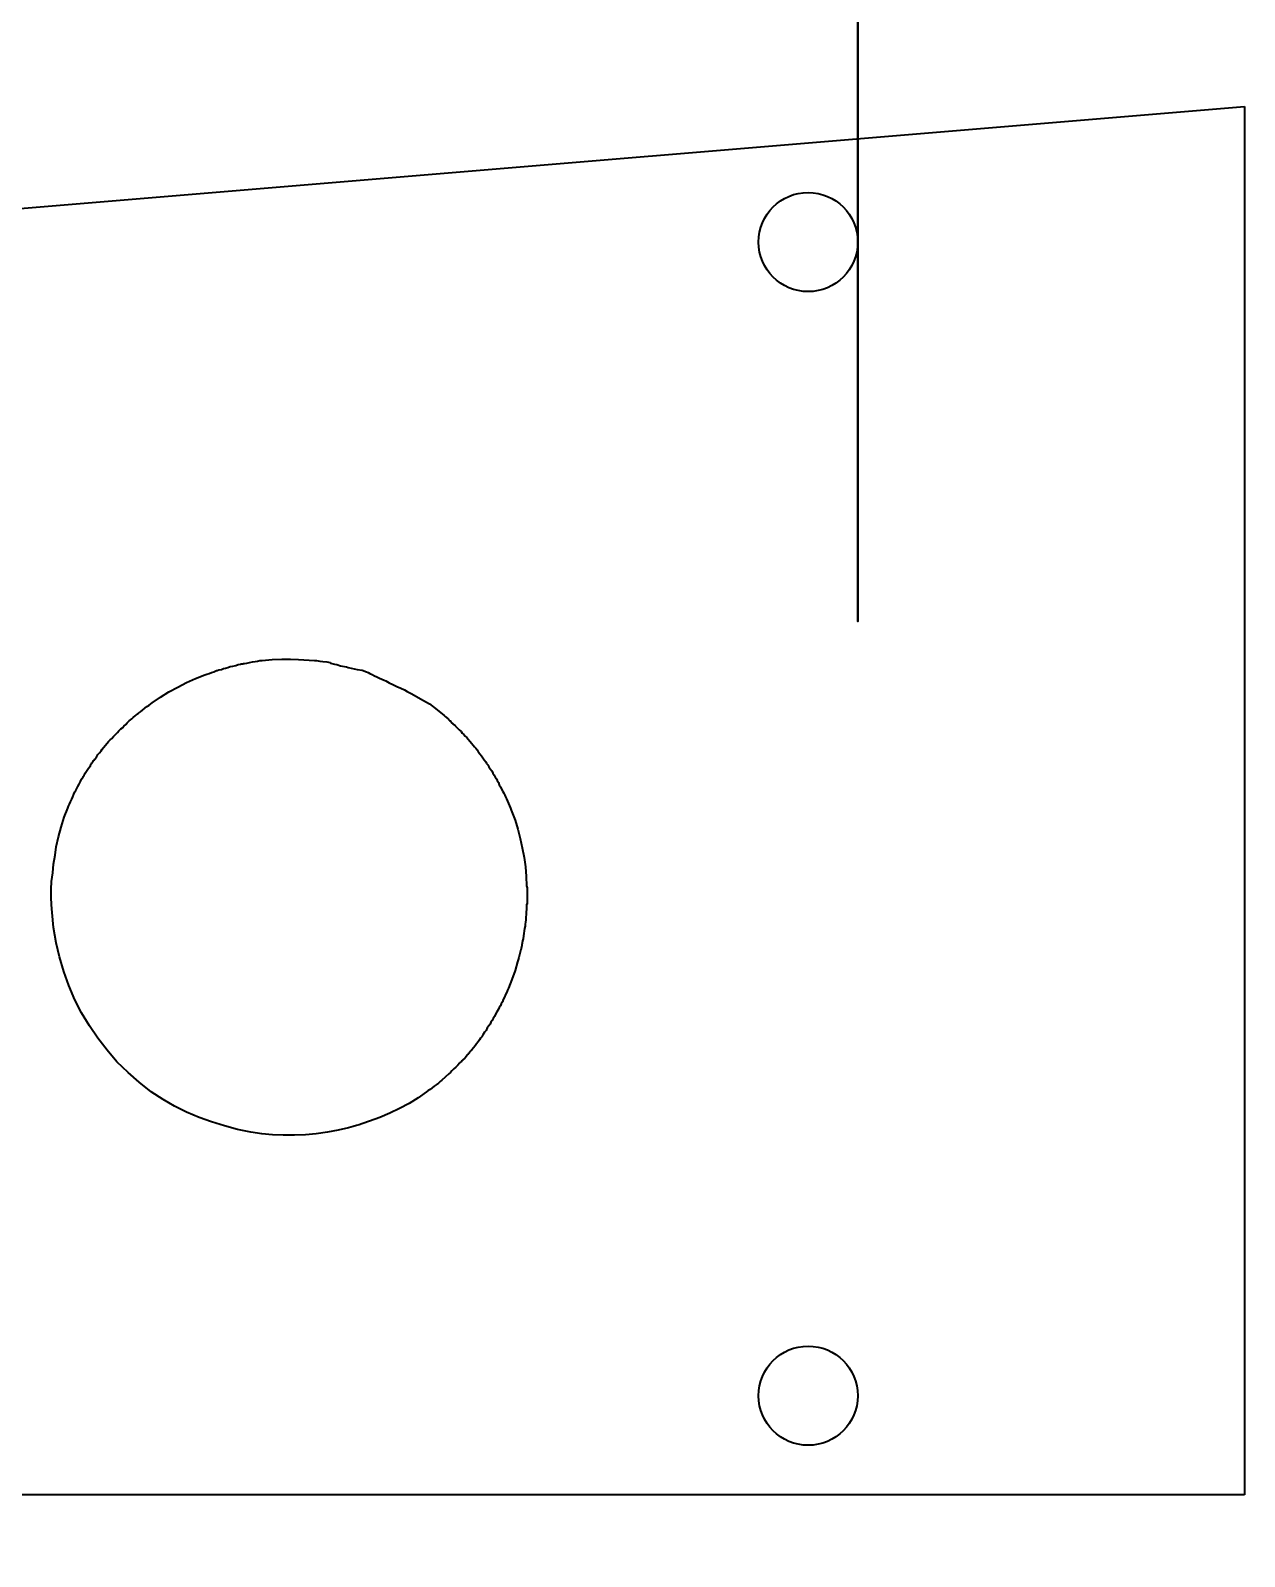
# Model space of a CAD drawing. Header units: centimetres. Extents: x 16 to 194, y -201 to 17.
# Drawn here: x 30.98 to 37.1, y -46.68 to -38.99 of the extents above; entities that cross this region are included whole.
import ezdxf

# ---------------------------------------------------------------- set-up
doc = ezdxf.new("R2010")
doc.units = ezdxf.units.CM
doc.header["$MEASUREMENT"] = 0
doc.layers.add('Layer 1', color=7, linetype='Continuous')

msp = doc.modelspace()

# ---------------------------------------------------------------- linework, layer by layer
at = {"layer": 'Layer 1', "lineweight": 35}
for points, knots in [([(35.15353, -40.0549), (35.15353, -39.91683), (35.04159, -39.80491), (34.9035, -39.80491), (34.76541, -39.8049), (34.65347, -39.91683), (34.65347, -40.0549), (34.65347, -40.19298), (34.76541, -40.3049), (34.9035, -40.3049), (35.04159, -40.30491), (35.15353, -40.19298), (35.15353, -40.05491), (35.15353, -33.42755), (35.15353, -46.68226), (35.15353, -40.0549)], [0, 0, 0, 0, 0.25, 0.25, 0.25, 0.5, 0.5, 0.5, 0.75, 0.75, 0.75, 1, 1, 1, 1.00001, 1.00001, 1.00001, 1.00001]), ([(35.15353, -45.87151), (35.15353, -45.73343), (35.04159, -45.62151), (34.9035, -45.62151), (34.76541, -45.6215), (34.65347, -45.73343), (34.65347, -45.8715), (34.65347, -46.00958), (34.76541, -46.1215), (34.9035, -46.1215), (35.04159, -46.12151), (35.15353, -46.00958), (35.15353, -45.87151)], [0, 0, 0, 0, 0.25, 0.25, 0.25, 0.5, 0.5, 0.5, 0.75, 0.75, 0.75, 1, 1, 1, 1])]:
    msp.add_open_spline(points, degree=3, knots=knots, dxfattribs=at)
for points in [[(19.10378, -40.8715), (19.10378, -40.8715), (37.10378, -39.3715), (37.10378, -39.3715)], [(37.10378, -39.3715), (37.10378, -39.3715), (37.10378, -46.37151), (37.10378, -46.37151)], [(37.10378, -46.37151), (37.10378, -46.37151), (19.10378, -46.37151), (19.10378, -46.37151)]]:
    msp.add_open_spline(points, degree=3, dxfattribs=at)
at = {"layer": 'Layer 1', "color": 250, "lineweight": 35}
msp.add_open_spline([(32.09254, -44.54356), (32.09254, -44.54356), (32.14859, -44.55156), (32.14859, -44.55156), (32.14859, -44.55156), (32.20263, -44.55556), (32.20263, -44.55556), (32.20263, -44.55556), (32.25668, -44.55756), (32.25668, -44.55756), (32.25668, -44.55756), (32.31273, -44.55756), (32.31273, -44.55756), (32.31273, -44.55756), (32.36877, -44.55556), (32.36877, -44.55556), (32.36877, -44.55556), (32.42281, -44.55156), (32.42281, -44.55156), (32.42281, -44.55156), (32.47887, -44.54356), (32.47887, -44.54356), (32.47887, -44.54356), (32.53291, -44.53357), (32.53291, -44.53357), (32.53291, -44.53357), (32.58495, -44.52156), (32.58495, -44.52156), (32.58495, -44.52156), (32.59696, -44.51757), (32.59696, -44.51757), (32.59696, -44.51757), (32.60897, -44.51356), (32.60897, -44.51356), (32.60897, -44.51356), (32.62498, -44.50956), (32.62498, -44.50956), (32.62498, -44.50956), (32.639, -44.50556), (32.639, -44.50556), (32.639, -44.50556), (32.65301, -44.50156), (32.65301, -44.50156), (32.65301, -44.50156), (32.66702, -44.49556), (32.66702, -44.49556), (32.66702, -44.49556), (32.68103, -44.49156), (32.68103, -44.49156), (32.68103, -44.49156), (32.69104, -44.48756), (32.69104, -44.48756), (32.69104, -44.48756), (32.74309, -44.46956), (32.74309, -44.46956), (32.74309, -44.46956), (32.79313, -44.44756), (32.79313, -44.44756), (32.79313, -44.44756), (32.84317, -44.42356), (32.84317, -44.42356), (32.84317, -44.42356), (32.89121, -44.39756), (32.89121, -44.39756), (32.89121, -44.39756), (32.93724, -44.36956), (32.93724, -44.36956), (32.93724, -44.36956), (32.97928, -44.33956), (32.97928, -44.33956), (32.97928, -44.33956), (32.98729, -44.33356), (32.98729, -44.33356), (32.98729, -44.33356), (32.9973, -44.32757), (32.9973, -44.32757), (32.9973, -44.32757), (33.00731, -44.31956), (33.00731, -44.31956), (33.00731, -44.31956), (33.01732, -44.31157), (33.01732, -44.31157), (33.01732, -44.31157), (33.02733, -44.30356), (33.02733, -44.30356), (33.02733, -44.30356), (33.03934, -44.29557), (33.03934, -44.29557), (33.03934, -44.29557), (33.04734, -44.28756), (33.04734, -44.28756), (33.04734, -44.28756), (33.05535, -44.28156), (33.05535, -44.28156), (33.05535, -44.28156), (33.09137, -44.24956), (33.09137, -44.24956), (33.09137, -44.24956), (33.09938, -44.24156), (33.09938, -44.24156), (33.09938, -44.24156), (33.10739, -44.23356), (33.10739, -44.23356), (33.10739, -44.23356), (33.1174, -44.22356), (33.1174, -44.22356), (33.1174, -44.22356), (33.1274, -44.21556), (33.1274, -44.21556), (33.1274, -44.21556), (33.13741, -44.20556), (33.13741, -44.20556), (33.13741, -44.20556), (33.14542, -44.19556), (33.14542, -44.19556), (33.14542, -44.19556), (33.14742, -44.19356), (33.14742, -44.19356), (33.14742, -44.19356), (33.14942, -44.19156), (33.14942, -44.19156), (33.14942, -44.19156), (33.15142, -44.18956), (33.15142, -44.18956), (33.15142, -44.18956), (33.15343, -44.18756), (33.15343, -44.18756), (33.15343, -44.18756), (33.15543, -44.18556), (33.15543, -44.18556), (33.15543, -44.18556), (33.15943, -44.18356), (33.15943, -44.18356), (33.15943, -44.18356), (33.16143, -44.17956), (33.16143, -44.17956), (33.16143, -44.17956), (33.16143, -44.17756), (33.16143, -44.17756), (33.16143, -44.17756), (33.17144, -44.16956), (33.17144, -44.16956), (33.17144, -44.16956), (33.17344, -44.16756), (33.17344, -44.16756), (33.17344, -44.16756), (33.18545, -44.15357), (33.18545, -44.15357), (33.18545, -44.15357), (33.18745, -44.15156), (33.18745, -44.15156), (33.18745, -44.15156), (33.18946, -44.14756), (33.18946, -44.14756), (33.18946, -44.14756), (33.19146, -44.14556), (33.19146, -44.14556), (33.19146, -44.14556), (33.19346, -44.14356), (33.19346, -44.14356), (33.19346, -44.14356), (33.19546, -44.13956), (33.19546, -44.13956), (33.19546, -44.13956), (33.19746, -44.13757), (33.19746, -44.13757), (33.19746, -44.13757), (33.19946, -44.13556), (33.19946, -44.13556), (33.19946, -44.13556), (33.20147, -44.13356), (33.20147, -44.13356), (33.20147, -44.13356), (33.20747, -44.12756), (33.20747, -44.12756), (33.20747, -44.12756), (33.21548, -44.11756), (33.21548, -44.11756), (33.21548, -44.11756), (33.22348, -44.10756), (33.22348, -44.10756), (33.22348, -44.10756), (33.23149, -44.09756), (33.23149, -44.09756), (33.23149, -44.09756), (33.23951, -44.08756), (33.23951, -44.08756), (33.23951, -44.08756), (33.24551, -44.07756), (33.24551, -44.07756), (33.24551, -44.07756), (33.25152, -44.06956), (33.25152, -44.06956), (33.25152, -44.06956), (33.25752, -44.06156), (33.25752, -44.06156), (33.25752, -44.06156), (33.26353, -44.05156), (33.26353, -44.05156), (33.26353, -44.05156), (33.27153, -44.03956), (33.27153, -44.03956), (33.27153, -44.03956), (33.27954, -44.02956), (33.27954, -44.02956), (33.27954, -44.02956), (33.28554, -44.01756), (33.28554, -44.01756), (33.28554, -44.01756), (33.29355, -44.00756), (33.29355, -44.00756), (33.29355, -44.00756), (33.29956, -43.99756), (33.29956, -43.99756), (33.29956, -43.99756), (33.30356, -43.98756), (33.30356, -43.98756), (33.30356, -43.98756), (33.30956, -43.97956), (33.30956, -43.97956), (33.30956, -43.97956), (33.31557, -43.96956), (33.31557, -43.96956), (33.31557, -43.96956), (33.32157, -43.95956), (33.32157, -43.95956), (33.32157, -43.95956), (33.32758, -43.94756), (33.32758, -43.94756), (33.32758, -43.94756), (33.33358, -43.93556), (33.33358, -43.93556), (33.33358, -43.93556), (33.34159, -43.92356), (33.34159, -43.92356), (33.34159, -43.92356), (33.34559, -43.91356), (33.34559, -43.91356), (33.34559, -43.91356), (33.35159, -43.90556), (33.35159, -43.90556), (33.35159, -43.90556), (33.35559, -43.89556), (33.35559, -43.89556), (33.35559, -43.89556), (33.3616, -43.88556), (33.3616, -43.88556), (33.3616, -43.88556), (33.3656, -43.87356), (33.3656, -43.87356), (33.3656, -43.87356), (33.37161, -43.86156), (33.37161, -43.86156), (33.37161, -43.86156), (33.37761, -43.84956), (33.37761, -43.84956), (33.37761, -43.84956), (33.38362, -43.83756), (33.38362, -43.83756), (33.38362, -43.83756), (33.38762, -43.82756), (33.38762, -43.82756), (33.38762, -43.82756), (33.39163, -43.81756), (33.39163, -43.81756), (33.39163, -43.81756), (33.40964, -43.77356), (33.40964, -43.77356), (33.40964, -43.77356), (33.42565, -43.72756), (33.42565, -43.72756), (33.42565, -43.72756), (33.43766, -43.68356), (33.43766, -43.68356), (33.43766, -43.68356), (33.44167, -43.67356), (33.44167, -43.67356), (33.44167, -43.67356), (33.44367, -43.66156), (33.44367, -43.66156), (33.44367, -43.66156), (33.44767, -43.64956), (33.44767, -43.64956), (33.44767, -43.64956), (33.45168, -43.63556), (33.45168, -43.63556), (33.45168, -43.63556), (33.45368, -43.62156), (33.45368, -43.62156), (33.45368, -43.62156), (33.45568, -43.61956), (33.45568, -43.61956), (33.45568, -43.61956), (33.45568, -43.61756), (33.45568, -43.61756), (33.45568, -43.61756), (33.45568, -43.61357), (33.45568, -43.61357), (33.45568, -43.61357), (33.45768, -43.60956), (33.45768, -43.60956), (33.45768, -43.60956), (33.45768, -43.60756), (33.45768, -43.60756), (33.45768, -43.60756), (33.45968, -43.60356), (33.45968, -43.60356), (33.45968, -43.60356), (33.45968, -43.60156), (33.45968, -43.60156), (33.45968, -43.60156), (33.45968, -43.59757), (33.45968, -43.59757), (33.45968, -43.59757), (33.45968, -43.59556), (33.45968, -43.59556), (33.45968, -43.59556), (33.46168, -43.59356), (33.46168, -43.59356), (33.46168, -43.59356), (33.46168, -43.59156), (33.46168, -43.59156), (33.46168, -43.59156), (33.46168, -43.58756), (33.46168, -43.58756), (33.46168, -43.58756), (33.46168, -43.58556), (33.46168, -43.58556), (33.46168, -43.58556), (33.46369, -43.58157), (33.46369, -43.58157), (33.46369, -43.58157), (33.46369, -43.57956), (33.46369, -43.57956), (33.46369, -43.57956), (33.46369, -43.57756), (33.46369, -43.57756), (33.46369, -43.57756), (33.46569, -43.56756), (33.46569, -43.56756), (33.46569, -43.56756), (33.46769, -43.55356), (33.46769, -43.55356), (33.46769, -43.55356), (33.46969, -43.54156), (33.46969, -43.54156), (33.46969, -43.54156), (33.47169, -43.52756), (33.47169, -43.52756), (33.47169, -43.52756), (33.47369, -43.51556), (33.47369, -43.51556), (33.47369, -43.51556), (33.4757, -43.50356), (33.4757, -43.50356), (33.4757, -43.50356), (33.4757, -43.49356), (33.4757, -43.49356), (33.4757, -43.49356), (33.4777, -43.48356), (33.4777, -43.48356), (33.4777, -43.48356), (33.4797, -43.47156), (33.4797, -43.47156), (33.4797, -43.47156), (33.4797, -43.45956), (33.4797, -43.45956), (33.4797, -43.45956), (33.4817, -43.44556), (33.4817, -43.44556), (33.4817, -43.44556), (33.4817, -43.43156), (33.4817, -43.43156), (33.4817, -43.43156), (33.4837, -43.41956), (33.4837, -43.41956), (33.4837, -43.41956), (33.4837, -43.40756), (33.4837, -43.40756), (33.4837, -43.40756), (33.4837, -43.39756), (33.4837, -43.39756), (33.4837, -43.39756), (33.4837, -43.39556), (33.4837, -43.39556), (33.4837, -43.39556), (33.4857, -43.39356), (33.4857, -43.39356), (33.4857, -43.39356), (33.4857, -43.38956), (33.4857, -43.38956), (33.4857, -43.38956), (33.4857, -43.38756), (33.4857, -43.38756), (33.4857, -43.38756), (33.4857, -43.38356), (33.4857, -43.38356), (33.4857, -43.38356), (33.4857, -43.38156), (33.4857, -43.38156), (33.4857, -43.38156), (33.4857, -43.37956), (33.4857, -43.37956), (33.4857, -43.37956), (33.4857, -43.37557), (33.4857, -43.37557), (33.4857, -43.37557), (33.4857, -43.36356), (33.4857, -43.36356), (33.4857, -43.36356), (33.4857, -43.34956), (33.4857, -43.34956), (33.4857, -43.34956), (33.4857, -43.33756), (33.4857, -43.33756), (33.4857, -43.33756), (33.4857, -43.32356), (33.4857, -43.32356), (33.4857, -43.32356), (33.4857, -43.31157), (33.4857, -43.31157), (33.4857, -43.31157), (33.4837, -43.30156), (33.4837, -43.30156), (33.4837, -43.30156), (33.4817, -43.25356), (33.4817, -43.25356), (33.4817, -43.25356), (33.4777, -43.20556), (33.4777, -43.20556), (33.4777, -43.20556), (33.47169, -43.15756), (33.47169, -43.15756), (33.47169, -43.15756), (33.46168, -43.10956), (33.46168, -43.10956), (33.46168, -43.10956), (33.45168, -43.06156), (33.45168, -43.06156), (33.45168, -43.06156), (33.43967, -43.01556), (33.43967, -43.01556), (33.43967, -43.01556), (33.42565, -42.96956), (33.42565, -42.96956), (33.42565, -42.96956), (33.40964, -42.92756), (33.40964, -42.92756), (33.40964, -42.92756), (33.40564, -42.91956), (33.40564, -42.91956), (33.40564, -42.91956), (33.40163, -42.90956), (33.40163, -42.90956), (33.40163, -42.90956), (33.39763, -42.89756), (33.39763, -42.89756), (33.39763, -42.89756), (33.39163, -42.88556), (33.39163, -42.88556), (33.39163, -42.88556), (33.38762, -42.87356), (33.38762, -42.87356), (33.38762, -42.87356), (33.38162, -42.86156), (33.38162, -42.86156), (33.38162, -42.86156), (33.37761, -42.85157), (33.37761, -42.85157), (33.37761, -42.85157), (33.37361, -42.84356), (33.37361, -42.84356), (33.37361, -42.84356), (33.36961, -42.83356), (33.36961, -42.83356), (33.36961, -42.83356), (33.3636, -42.82556), (33.3636, -42.82556), (33.3636, -42.82556), (33.3576, -42.81356), (33.3576, -42.81356), (33.3576, -42.81356), (33.35159, -42.80156), (33.35159, -42.80156), (33.35159, -42.80156), (33.34559, -42.79156), (33.34559, -42.79156), (33.34559, -42.79156), (33.34159, -42.77956), (33.34159, -42.77956), (33.34159, -42.77956), (33.33559, -42.76956), (33.33559, -42.76956), (33.33559, -42.76956), (33.33158, -42.76156), (33.33158, -42.76156), (33.33158, -42.76156), (33.32558, -42.75356), (33.32558, -42.75356), (33.32558, -42.75356), (33.31957, -42.74356), (33.31957, -42.74356), (33.31957, -42.74356), (33.31357, -42.73356), (33.31357, -42.73356), (33.31357, -42.73356), (33.30756, -42.72156), (33.30756, -42.72156), (33.30756, -42.72156), (33.29956, -42.71156), (33.29956, -42.71156), (33.29956, -42.71156), (33.29355, -42.70156), (33.29355, -42.70156), (33.29355, -42.70156), (33.28755, -42.69156), (33.28755, -42.69156), (33.28755, -42.69156), (33.28154, -42.68356), (33.28154, -42.68356), (33.28154, -42.68356), (33.27754, -42.67556), (33.27754, -42.67556), (33.27754, -42.67556), (33.26953, -42.66556), (33.26953, -42.66556), (33.26953, -42.66556), (33.26353, -42.65556), (33.26353, -42.65556), (33.26353, -42.65556), (33.25552, -42.64556), (33.25552, -42.64556), (33.25552, -42.64556), (33.24751, -42.63556), (33.24751, -42.63556), (33.24751, -42.63556), (33.24151, -42.62756), (33.24151, -42.62756), (33.24151, -42.62756), (33.23951, -42.62556), (33.23951, -42.62556), (33.23951, -42.62556), (33.23349, -42.61556), (33.23349, -42.61556), (33.23349, -42.61556), (33.22749, -42.60756), (33.22749, -42.60756), (33.22749, -42.60756), (33.22148, -42.59956), (33.22148, -42.59956), (33.22148, -42.59956), (33.21348, -42.59156), (33.21348, -42.59156), (33.21348, -42.59156), (33.20547, -42.58156), (33.20547, -42.58156), (33.20547, -42.58156), (33.19946, -42.57356), (33.19946, -42.57356), (33.19946, -42.57356), (33.19746, -42.57156), (33.19746, -42.57156), (33.19746, -42.57156), (33.18946, -42.56156), (33.18946, -42.56156), (33.18946, -42.56156), (33.18145, -42.55356), (33.18145, -42.55356), (33.18145, -42.55356), (33.17344, -42.54556), (33.17344, -42.54556), (33.17344, -42.54556), (33.16744, -42.53756), (33.16744, -42.53756), (33.16744, -42.53756), (33.15943, -42.53156), (33.15943, -42.53156), (33.15943, -42.53156), (33.15343, -42.52356), (33.15343, -42.52356), (33.15343, -42.52356), (33.14342, -42.51356), (33.14342, -42.51356), (33.14342, -42.51356), (33.13541, -42.50556), (33.13541, -42.50556), (33.13541, -42.50556), (33.1254, -42.49556), (33.1254, -42.49556), (33.1254, -42.49556), (33.1234, -42.49356), (33.1234, -42.49356), (33.1234, -42.49356), (33.1214, -42.49156), (33.1214, -42.49156), (33.1214, -42.49156), (33.1194, -42.48956), (33.1194, -42.48956), (33.1194, -42.48956), (33.1174, -42.48756), (33.1174, -42.48756), (33.1174, -42.48756), (33.11539, -42.48556), (33.11539, -42.48556), (33.11539, -42.48556), (33.11139, -42.48356), (33.11139, -42.48356), (33.11139, -42.48356), (33.10939, -42.48156), (33.10939, -42.48156), (33.10939, -42.48156), (33.10739, -42.47956), (33.10739, -42.47956), (33.10739, -42.47956), (33.10138, -42.47156), (33.10138, -42.47156), (33.10138, -42.47156), (33.09938, -42.47156), (33.09938, -42.47156), (33.09938, -42.47156), (33.09938, -42.46956), (33.09938, -42.46956), (33.09938, -42.46956), (33.09738, -42.46956), (33.09738, -42.46956), (33.09738, -42.46956), (33.09538, -42.46756), (33.09538, -42.46756), (33.09538, -42.46756), (33.09338, -42.46556), (33.09338, -42.46556), (33.09338, -42.46556), (33.09137, -42.46356), (33.09137, -42.46356), (33.09137, -42.46356), (33.08937, -42.46156), (33.08937, -42.46156), (33.08937, -42.46156), (33.08738, -42.45956), (33.08738, -42.45956), (33.08738, -42.45956), (33.07337, -42.44756), (33.07337, -42.44756), (33.07337, -42.44756), (33.06736, -42.44156), (33.06736, -42.44156), (33.06736, -42.44156), (33.03333, -42.41356), (33.03333, -42.41356), (33.03333, -42.41356), (32.9933, -42.38356), (32.9933, -42.38356), (32.9933, -42.38356), (32.94925, -42.35756), (32.94925, -42.35756), (32.94925, -42.35756), (32.90522, -42.33356), (32.90522, -42.33356), (32.90522, -42.33356), (32.89521, -42.32756), (32.89521, -42.32756), (32.89521, -42.32756), (32.8812, -42.32156), (32.8812, -42.32156), (32.8812, -42.32156), (32.86719, -42.31356), (32.86719, -42.31356), (32.86719, -42.31356), (32.84917, -42.30356), (32.84917, -42.30356), (32.84917, -42.30356), (32.82916, -42.29556), (32.82916, -42.29556), (32.82916, -42.29556), (32.80915, -42.28556), (32.80915, -42.28556), (32.80915, -42.28556), (32.79113, -42.27756), (32.79113, -42.27756), (32.79113, -42.27756), (32.77312, -42.26756), (32.77312, -42.26756), (32.77312, -42.26756), (32.76511, -42.26356), (32.76511, -42.26356), (32.76511, -42.26356), (32.7531, -42.25956), (32.7531, -42.25956), (32.7531, -42.25956), (32.74109, -42.25356), (32.74109, -42.25356), (32.74109, -42.25356), (32.72908, -42.24756), (32.72908, -42.24756), (32.72908, -42.24756), (32.71706, -42.24156), (32.71706, -42.24156), (32.71706, -42.24156), (32.70505, -42.23556), (32.70505, -42.23556), (32.70505, -42.23556), (32.69304, -42.22956), (32.69304, -42.22956), (32.69304, -42.22956), (32.68503, -42.22556), (32.68503, -42.22556), (32.68503, -42.22556), (32.67703, -42.22156), (32.67703, -42.22156), (32.67703, -42.22156), (32.65501, -42.21356), (32.65501, -42.21356), (32.65501, -42.21356), (32.62899, -42.20956), (32.62899, -42.20956), (32.62899, -42.20956), (32.58295, -42.19956), (32.58295, -42.19956), (32.58295, -42.19956), (32.57495, -42.19756), (32.57495, -42.19756), (32.57495, -42.19756), (32.56494, -42.19556), (32.56494, -42.19556), (32.56494, -42.19556), (32.55493, -42.19356), (32.55493, -42.19356), (32.55493, -42.19356), (32.54492, -42.19156), (32.54492, -42.19156), (32.54492, -42.19156), (32.52691, -42.18556), (32.52691, -42.18556), (32.52691, -42.18556), (32.5149, -42.18356), (32.5149, -42.18356), (32.5149, -42.18356), (32.49488, -42.17756), (32.49488, -42.17756), (32.49488, -42.17756), (32.49288, -42.17556), (32.49288, -42.17556), (32.49288, -42.17556), (32.47687, -42.17156), (32.47687, -42.17156), (32.47687, -42.17156), (32.45684, -42.16956), (32.45684, -42.16956), (32.45684, -42.16956), (32.44083, -42.16756), (32.44083, -42.16756), (32.44083, -42.16756), (32.42482, -42.16556), (32.42482, -42.16556), (32.42482, -42.16556), (32.41481, -42.16556), (32.41481, -42.16556), (32.41481, -42.16556), (32.33274, -42.15956), (32.33274, -42.15956), (32.33274, -42.15956), (32.29271, -42.15756), (32.29271, -42.15756), (32.29271, -42.15756), (32.24868, -42.15756), (32.24868, -42.15756), (32.24868, -42.15756), (32.20063, -42.15956), (32.20063, -42.15956), (32.20063, -42.15956), (32.15059, -42.16556), (32.15059, -42.16556), (32.15059, -42.16556), (32.13858, -42.16556), (32.13858, -42.16556), (32.13858, -42.16556), (32.12657, -42.16756), (32.12657, -42.16756), (32.12657, -42.16756), (32.11456, -42.16956), (32.11456, -42.16956), (32.11456, -42.16956), (32.10054, -42.17156), (32.10054, -42.17156), (32.10054, -42.17156), (32.08653, -42.17556), (32.08653, -42.17556), (32.08653, -42.17556), (32.07252, -42.17756), (32.07252, -42.17756), (32.07252, -42.17756), (32.06052, -42.17956), (32.06052, -42.17956), (32.06052, -42.17956), (32.05852, -42.17956), (32.05852, -42.17956), (32.05852, -42.17956), (32.05652, -42.17956), (32.05652, -42.17956), (32.05652, -42.17956), (32.05451, -42.18156), (32.05451, -42.18156), (32.05451, -42.18156), (32.05051, -42.18156), (32.05051, -42.18156), (32.05051, -42.18156), (32.04851, -42.18156), (32.04851, -42.18156), (32.04851, -42.18156), (32.04451, -42.18156), (32.04451, -42.18156), (32.04451, -42.18156), (32.0425, -42.18356), (32.0425, -42.18356), (32.0425, -42.18356), (32.0405, -42.18356), (32.0405, -42.18356), (32.0405, -42.18356), (32.02849, -42.18556), (32.02849, -42.18556), (32.02849, -42.18556), (32.01648, -42.18956), (32.01648, -42.18956), (32.01648, -42.18956), (32.00247, -42.19356), (32.00247, -42.19356), (32.00247, -42.19356), (31.98846, -42.19556), (31.98846, -42.19556), (31.98846, -42.19556), (31.97645, -42.19956), (31.97645, -42.19956), (31.97645, -42.19956), (31.96444, -42.20356), (31.96444, -42.20356), (31.96444, -42.20356), (31.95442, -42.20556), (31.95442, -42.20556), (31.95442, -42.20556), (31.94441, -42.20956), (31.94441, -42.20956), (31.94441, -42.20956), (31.9324, -42.21156), (31.9324, -42.21156), (31.9324, -42.21156), (31.9224, -42.21556), (31.9224, -42.21556), (31.9224, -42.21556), (31.92039, -42.21556), (31.92039, -42.21556), (31.92039, -42.21556), (31.90638, -42.22156), (31.90638, -42.22156), (31.90638, -42.22156), (31.89437, -42.22556), (31.89437, -42.22556), (31.89437, -42.22556), (31.88236, -42.22956), (31.88236, -42.22956), (31.88236, -42.22956), (31.87035, -42.23356), (31.87035, -42.23356), (31.87035, -42.23356), (31.86034, -42.23756), (31.86034, -42.23756), (31.86034, -42.23756), (31.81431, -42.25556), (31.81431, -42.25556), (31.81431, -42.25556), (31.76827, -42.27556), (31.76827, -42.27556), (31.76827, -42.27556), (31.72423, -42.29956), (31.72423, -42.29956), (31.72423, -42.29956), (31.68019, -42.32356), (31.68019, -42.32356), (31.68019, -42.32356), (31.63816, -42.34956), (31.63816, -42.34956), (31.63816, -42.34956), (31.59612, -42.37756), (31.59612, -42.37756), (31.59612, -42.37756), (31.58812, -42.38356), (31.58812, -42.38356), (31.58812, -42.38356), (31.57811, -42.39156), (31.57811, -42.39156), (31.57811, -42.39156), (31.5681, -42.39756), (31.5681, -42.39756), (31.5681, -42.39756), (31.55809, -42.40556), (31.55809, -42.40556), (31.55809, -42.40556), (31.54609, -42.41556), (31.54609, -42.41556), (31.54609, -42.41556), (31.53608, -42.42356), (31.53608, -42.42356), (31.53608, -42.42356), (31.52607, -42.42956), (31.52607, -42.42956), (31.52607, -42.42956), (31.52407, -42.43156), (31.52407, -42.43156), (31.52407, -42.43156), (31.52207, -42.43356), (31.52207, -42.43356), (31.52207, -42.43356), (31.52007, -42.43556), (31.52007, -42.43556), (31.52007, -42.43556), (31.51806, -42.43756), (31.51806, -42.43756), (31.51806, -42.43756), (31.51606, -42.43756), (31.51606, -42.43756), (31.51606, -42.43756), (31.51405, -42.43956), (31.51405, -42.43956), (31.51405, -42.43956), (31.51205, -42.44156), (31.51205, -42.44156), (31.51205, -42.44156), (31.51005, -42.44356), (31.51005, -42.44356), (31.51005, -42.44356), (31.50004, -42.45156), (31.50004, -42.45156), (31.50004, -42.45156), (31.49204, -42.45956), (31.49204, -42.45956), (31.49204, -42.45956), (31.48003, -42.46956), (31.48003, -42.46956), (31.48003, -42.46956), (31.47002, -42.47956), (31.47002, -42.47956), (31.47002, -42.47956), (31.46201, -42.48756), (31.46201, -42.48756), (31.46201, -42.48756), (31.452, -42.49556), (31.452, -42.49556), (31.452, -42.49556), (31.446, -42.50356), (31.446, -42.50356), (31.446, -42.50356), (31.43799, -42.50956), (31.43799, -42.50956), (31.43799, -42.50956), (31.42798, -42.51956), (31.42798, -42.51956), (31.42798, -42.51956), (31.41998, -42.52756), (31.41998, -42.52756), (31.41998, -42.52756), (31.40997, -42.53756), (31.40997, -42.53756), (31.40997, -42.53756), (31.39996, -42.54756), (31.39996, -42.54756), (31.39996, -42.54756), (31.39195, -42.55756), (31.39195, -42.55756), (31.39195, -42.55756), (31.38395, -42.56556), (31.38395, -42.56556), (31.38395, -42.56556), (31.37594, -42.57356), (31.37594, -42.57356), (31.37594, -42.57356), (31.34392, -42.61156), (31.34392, -42.61156), (31.34392, -42.61156), (31.33791, -42.61956), (31.33791, -42.61956), (31.33791, -42.61956), (31.3299, -42.62956), (31.3299, -42.62956), (31.3299, -42.62956), (31.32189, -42.63956), (31.32189, -42.63956), (31.32189, -42.63956), (31.31389, -42.65156), (31.31389, -42.65156), (31.31389, -42.65156), (31.30588, -42.66156), (31.30588, -42.66156), (31.30588, -42.66156), (31.30389, -42.66556), (31.30389, -42.66556), (31.30389, -42.66556), (31.30188, -42.66756), (31.30188, -42.66756), (31.30188, -42.66756), (31.29988, -42.66956), (31.29988, -42.66956), (31.29988, -42.66956), (31.29787, -42.67356), (31.29787, -42.67356), (31.29787, -42.67356), (31.29588, -42.67556), (31.29588, -42.67556), (31.29588, -42.67556), (31.29387, -42.67956), (31.29387, -42.67956), (31.29387, -42.67956), (31.29188, -42.68156), (31.29188, -42.68156), (31.29188, -42.68156), (31.28987, -42.68356), (31.28987, -42.68356), (31.28987, -42.68356), (31.28387, -42.69156), (31.28387, -42.69156), (31.28387, -42.69156), (31.28387, -42.69556), (31.28387, -42.69556), (31.28387, -42.69556), (31.27385, -42.70756), (31.27385, -42.70756), (31.27385, -42.70756), (31.26384, -42.72356), (31.26384, -42.72356), (31.26384, -42.72356), (31.25784, -42.73356), (31.25784, -42.73356), (31.25784, -42.73356), (31.25584, -42.73556), (31.25584, -42.73556), (31.25584, -42.73556), (31.25584, -42.73756), (31.25584, -42.73756), (31.25584, -42.73756), (31.25384, -42.73957), (31.25384, -42.73957), (31.25384, -42.73957), (31.25183, -42.74156), (31.25183, -42.74156), (31.25183, -42.74156), (31.25183, -42.74356), (31.25183, -42.74356), (31.25183, -42.74356), (31.24983, -42.74756), (31.24983, -42.74756), (31.24983, -42.74756), (31.24783, -42.74956), (31.24783, -42.74956), (31.24783, -42.74956), (31.24783, -42.75156), (31.24783, -42.75156), (31.24783, -42.75156), (31.23982, -42.76356), (31.23982, -42.76356), (31.23982, -42.76356), (31.23382, -42.77556), (31.23382, -42.77556), (31.23382, -42.77556), (31.22781, -42.78757), (31.22781, -42.78757), (31.22781, -42.78757), (31.21981, -42.79956), (31.21981, -42.79956), (31.21981, -42.79956), (31.2158, -42.80956), (31.2158, -42.80956), (31.2158, -42.80956), (31.2098, -42.81957), (31.2098, -42.81957), (31.2098, -42.81957), (31.2058, -42.82756), (31.2058, -42.82756), (31.2058, -42.82756), (31.19979, -42.83956), (31.19979, -42.83956), (31.19979, -42.83956), (31.19579, -42.85157), (31.19579, -42.85157), (31.19579, -42.85157), (31.18978, -42.86356), (31.18978, -42.86356), (31.18978, -42.86356), (31.18378, -42.87756), (31.18378, -42.87756), (31.18378, -42.87756), (31.17777, -42.88956), (31.17777, -42.88956), (31.17777, -42.88956), (31.17377, -42.89956), (31.17377, -42.89956), (31.17377, -42.89956), (31.16977, -42.90956), (31.16977, -42.90956), (31.16977, -42.90956), (31.15175, -42.95556), (31.15175, -42.95556), (31.15175, -42.95556), (31.13574, -43.00556), (31.13574, -43.00556), (31.13574, -43.00556), (31.12373, -43.05356), (31.12373, -43.05356), (31.12373, -43.05356), (31.11172, -43.10356), (31.11172, -43.10356), (31.11172, -43.10356), (31.10571, -43.14556), (31.10571, -43.14556), (31.10571, -43.14556), (31.09771, -43.19156), (31.09771, -43.19156), (31.09771, -43.19156), (31.09371, -43.23556), (31.09371, -43.23556), (31.09371, -43.23556), (31.0877, -43.27957), (31.0877, -43.27957), (31.0877, -43.27957), (31.0857, -43.31756), (31.0857, -43.31756), (31.0857, -43.31756), (31.0857, -43.35756), (31.0857, -43.35756), (31.0857, -43.35756), (31.0877, -43.39756), (31.0877, -43.39756), (31.0877, -43.39756), (31.0917, -43.43556), (31.0917, -43.43556), (31.0917, -43.43556), (31.09771, -43.51156), (31.09771, -43.51156), (31.09771, -43.51156), (31.11172, -43.58756), (31.11172, -43.58756), (31.11172, -43.58756), (31.12773, -43.65956), (31.12773, -43.65956), (31.12773, -43.65956), (31.14975, -43.73356), (31.14975, -43.73356), (31.14975, -43.73356), (31.17577, -43.80357), (31.17577, -43.80357), (31.17577, -43.80357), (31.2058, -43.87556), (31.2058, -43.87556), (31.2058, -43.87556), (31.23982, -43.94156), (31.23982, -43.94156), (31.23982, -43.94156), (31.27987, -44.00756), (31.27987, -44.00756), (31.27987, -44.00756), (31.32189, -44.06956), (31.32189, -44.06956), (31.32189, -44.06956), (31.36793, -44.12956), (31.36793, -44.12956), (31.36793, -44.12956), (31.41797, -44.18756), (31.41797, -44.18756), (31.41797, -44.18756), (31.47402, -44.24156), (31.47402, -44.24156), (31.47402, -44.24156), (31.53008, -44.29156), (31.53008, -44.29156), (31.53008, -44.29156), (31.59012, -44.33956), (31.59012, -44.33956), (31.59012, -44.33956), (31.65017, -44.37756), (31.65017, -44.37756), (31.65017, -44.37756), (31.70822, -44.41156), (31.70822, -44.41156), (31.70822, -44.41156), (31.76827, -44.44156), (31.76827, -44.44156), (31.76827, -44.44156), (31.83232, -44.46956), (31.83232, -44.46956), (31.83232, -44.46956), (31.89437, -44.49156), (31.89437, -44.49156), (31.89437, -44.49156), (31.96043, -44.51156), (31.96043, -44.51156), (31.96043, -44.51156), (32.02649, -44.52956), (32.02649, -44.52956), (32.02649, -44.52956), (32.09254, -44.54356), (32.09254, -44.54356)], degree=3, knots=[0, 0, 0, 0, 0.0025063, 0.0025063, 0.0025063, 0.0050125, 0.0050125, 0.0050125, 0.0075188, 0.0075188, 0.0075188, 0.0100251, 0.0100251, 0.0100251, 0.0125313, 0.0125313, 0.0125313, 0.0150376, 0.0150376, 0.0150376, 0.0175439, 0.0175439, 0.0175439, 0.0200501, 0.0200501, 0.0200501, 0.0225564, 0.0225564, 0.0225564, 0.0250627, 0.0250627, 0.0250627, 0.0275689, 0.0275689, 0.0275689, 0.0300752, 0.0300752, 0.0300752, 0.0325815, 0.0325815, 0.0325815, 0.0350877, 0.0350877, 0.0350877, 0.037594, 0.037594, 0.037594, 0.0401003, 0.0401003, 0.0401003, 0.0426065, 0.0426065, 0.0426065, 0.0451128, 0.0451128, 0.0451128, 0.047619, 0.047619, 0.047619, 0.0501253, 0.0501253, 0.0501253, 0.0526316, 0.0526316, 0.0526316, 0.0551378, 0.0551378, 0.0551378, 0.0576441, 0.0576441, 0.0576441, 0.0601504, 0.0601504, 0.0601504, 0.0626566, 0.0626566, 0.0626566, 0.0651629, 0.0651629, 0.0651629, 0.0676692, 0.0676692, 0.0676692, 0.0701754, 0.0701754, 0.0701754, 0.0726817, 0.0726817, 0.0726817, 0.075188, 0.075188, 0.075188, 0.0776942, 0.0776942, 0.0776942, 0.0802005, 0.0802005, 0.0802005, 0.0827068, 0.0827068, 0.0827068, 0.085213, 0.085213, 0.085213, 0.0877193, 0.0877193, 0.0877193, 0.0902256, 0.0902256, 0.0902256, 0.0927318, 0.0927318, 0.0927318, 0.0952381, 0.0952381, 0.0952381, 0.0977444, 0.0977444, 0.0977444, 0.1002506, 0.1002506, 0.1002506, 0.1027569, 0.1027569, 0.1027569, 0.1052632, 0.1052632, 0.1052632, 0.1077694, 0.1077694, 0.1077694, 0.1102757, 0.1102757, 0.1102757, 0.112782, 0.112782, 0.112782, 0.1152882, 0.1152882, 0.1152882, 0.1177945, 0.1177945, 0.1177945, 0.1203008, 0.1203008, 0.1203008, 0.122807, 0.122807, 0.122807, 0.1253133, 0.1253133, 0.1253133, 0.1278195, 0.1278195, 0.1278195, 0.1303258, 0.1303258, 0.1303258, 0.1328321, 0.1328321, 0.1328321, 0.1353383, 0.1353383, 0.1353383, 0.1378446, 0.1378446, 0.1378446, 0.1403509, 0.1403509, 0.1403509, 0.1428571, 0.1428571, 0.1428571, 0.1453634, 0.1453634, 0.1453634, 0.1478697, 0.1478697, 0.1478697, 0.1503759, 0.1503759, 0.1503759, 0.1528822, 0.1528822, 0.1528822, 0.1553885, 0.1553885, 0.1553885, 0.1578947, 0.1578947, 0.1578947, 0.160401, 0.160401, 0.160401, 0.1629073, 0.1629073, 0.1629073, 0.1654135, 0.1654135, 0.1654135, 0.1679198, 0.1679198, 0.1679198, 0.1704261, 0.1704261, 0.1704261, 0.1729323, 0.1729323, 0.1729323, 0.1754386, 0.1754386, 0.1754386, 0.1779449, 0.1779449, 0.1779449, 0.1804511, 0.1804511, 0.1804511, 0.1829574, 0.1829574, 0.1829574, 0.1854637, 0.1854637, 0.1854637, 0.1879699, 0.1879699, 0.1879699, 0.1904762, 0.1904762, 0.1904762, 0.1929825, 0.1929825, 0.1929825, 0.1954887, 0.1954887, 0.1954887, 0.197995, 0.197995, 0.197995, 0.2005013, 0.2005013, 0.2005013, 0.2030075, 0.2030075, 0.2030075, 0.2055138, 0.2055138, 0.2055138, 0.2080201, 0.2080201, 0.2080201, 0.2105263, 0.2105263, 0.2105263, 0.2130326, 0.2130326, 0.2130326, 0.2155388, 0.2155388, 0.2155388, 0.2180451, 0.2180451, 0.2180451, 0.2205514, 0.2205514, 0.2205514, 0.2230576, 0.2230576, 0.2230576, 0.2255639, 0.2255639, 0.2255639, 0.2280702, 0.2280702, 0.2280702, 0.2305764, 0.2305764, 0.2305764, 0.2330827, 0.2330827, 0.2330827, 0.235589, 0.235589, 0.235589, 0.2380952, 0.2380952, 0.2380952, 0.2406015, 0.2406015, 0.2406015, 0.2431078, 0.2431078, 0.2431078, 0.245614, 0.245614, 0.245614, 0.2481203, 0.2481203, 0.2481203, 0.2506266, 0.2506266, 0.2506266, 0.2531328, 0.2531328, 0.2531328, 0.2556391, 0.2556391, 0.2556391, 0.2581454, 0.2581454, 0.2581454, 0.2606516, 0.2606516, 0.2606516, 0.2631579, 0.2631579, 0.2631579, 0.2656642, 0.2656642, 0.2656642, 0.2681704, 0.2681704, 0.2681704, 0.2706767, 0.2706767, 0.2706767, 0.273183, 0.273183, 0.273183, 0.2756892, 0.2756892, 0.2756892, 0.2781955, 0.2781955, 0.2781955, 0.2807018, 0.2807018, 0.2807018, 0.283208, 0.283208, 0.283208, 0.2857143, 0.2857143, 0.2857143, 0.2882206, 0.2882206, 0.2882206, 0.2907268, 0.2907268, 0.2907268, 0.2932331, 0.2932331, 0.2932331, 0.2957393, 0.2957393, 0.2957393, 0.2982456, 0.2982456, 0.2982456, 0.3007519, 0.3007519, 0.3007519, 0.3032581, 0.3032581, 0.3032581, 0.3057644, 0.3057644, 0.3057644, 0.3082707, 0.3082707, 0.3082707, 0.3107769, 0.3107769, 0.3107769, 0.3132832, 0.3132832, 0.3132832, 0.3157895, 0.3157895, 0.3157895, 0.3182957, 0.3182957, 0.3182957, 0.320802, 0.320802, 0.320802, 0.3233083, 0.3233083, 0.3233083, 0.3258145, 0.3258145, 0.3258145, 0.3283208, 0.3283208, 0.3283208, 0.3308271, 0.3308271, 0.3308271, 0.3333333, 0.3333333, 0.3333333, 0.3358396, 0.3358396, 0.3358396, 0.3383459, 0.3383459, 0.3383459, 0.3408521, 0.3408521, 0.3408521, 0.3433584, 0.3433584, 0.3433584, 0.3458647, 0.3458647, 0.3458647, 0.3483709, 0.3483709, 0.3483709, 0.3508772, 0.3508772, 0.3508772, 0.3533835, 0.3533835, 0.3533835, 0.3558897, 0.3558897, 0.3558897, 0.358396, 0.358396, 0.358396, 0.3609023, 0.3609023, 0.3609023, 0.3634085, 0.3634085, 0.3634085, 0.3659148, 0.3659148, 0.3659148, 0.3684211, 0.3684211, 0.3684211, 0.3709273, 0.3709273, 0.3709273, 0.3734336, 0.3734336, 0.3734336, 0.3759398, 0.3759398, 0.3759398, 0.3784461, 0.3784461, 0.3784461, 0.3809524, 0.3809524, 0.3809524, 0.3834586, 0.3834586, 0.3834586, 0.3859649, 0.3859649, 0.3859649, 0.3884712, 0.3884712, 0.3884712, 0.3909774, 0.3909774, 0.3909774, 0.3934837, 0.3934837, 0.3934837, 0.39599, 0.39599, 0.39599, 0.3984962, 0.3984962, 0.3984962, 0.4010025, 0.4010025, 0.4010025, 0.4035088, 0.4035088, 0.4035088, 0.406015, 0.406015, 0.406015, 0.4085213, 0.4085213, 0.4085213, 0.4110276, 0.4110276, 0.4110276, 0.4135338, 0.4135338, 0.4135338, 0.4160401, 0.4160401, 0.4160401, 0.4185464, 0.4185464, 0.4185464, 0.4210526, 0.4210526, 0.4210526, 0.4235589, 0.4235589, 0.4235589, 0.4260652, 0.4260652, 0.4260652, 0.4285714, 0.4285714, 0.4285714, 0.4310777, 0.4310777, 0.4310777, 0.433584, 0.433584, 0.433584, 0.4360902, 0.4360902, 0.4360902, 0.4385965, 0.4385965, 0.4385965, 0.4411028, 0.4411028, 0.4411028, 0.443609, 0.443609, 0.443609, 0.4461153, 0.4461153, 0.4461153, 0.4486216, 0.4486216, 0.4486216, 0.4511278, 0.4511278, 0.4511278, 0.4536341, 0.4536341, 0.4536341, 0.4561404, 0.4561404, 0.4561404, 0.4586466, 0.4586466, 0.4586466, 0.4611529, 0.4611529, 0.4611529, 0.4636591, 0.4636591, 0.4636591, 0.4661654, 0.4661654, 0.4661654, 0.4686717, 0.4686717, 0.4686717, 0.4711779, 0.4711779, 0.4711779, 0.4736842, 0.4736842, 0.4736842, 0.4761905, 0.4761905, 0.4761905, 0.4786967, 0.4786967, 0.4786967, 0.481203, 0.481203, 0.481203, 0.4837093, 0.4837093, 0.4837093, 0.4862155, 0.4862155, 0.4862155, 0.4887218, 0.4887218, 0.4887218, 0.4912281, 0.4912281, 0.4912281, 0.4937343, 0.4937343, 0.4937343, 0.4962406, 0.4962406, 0.4962406, 0.4987469, 0.4987469, 0.4987469, 0.5012531, 0.5012531, 0.5012531, 0.5037594, 0.5037594, 0.5037594, 0.5062657, 0.5062657, 0.5062657, 0.5087719, 0.5087719, 0.5087719, 0.5112782, 0.5112782, 0.5112782, 0.5137845, 0.5137845, 0.5137845, 0.5162907, 0.5162907, 0.5162907, 0.518797, 0.518797, 0.518797, 0.5213033, 0.5213033, 0.5213033, 0.5238095, 0.5238095, 0.5238095, 0.5263158, 0.5263158, 0.5263158, 0.5288221, 0.5288221, 0.5288221, 0.5313283, 0.5313283, 0.5313283, 0.5338346, 0.5338346, 0.5338346, 0.5363409, 0.5363409, 0.5363409, 0.5388471, 0.5388471, 0.5388471, 0.5413534, 0.5413534, 0.5413534, 0.5438596, 0.5438596, 0.5438596, 0.5463659, 0.5463659, 0.5463659, 0.5488722, 0.5488722, 0.5488722, 0.5513784, 0.5513784, 0.5513784, 0.5538847, 0.5538847, 0.5538847, 0.556391, 0.556391, 0.556391, 0.5588972, 0.5588972, 0.5588972, 0.5614035, 0.5614035, 0.5614035, 0.5639098, 0.5639098, 0.5639098, 0.566416, 0.566416, 0.566416, 0.5689223, 0.5689223, 0.5689223, 0.5714286, 0.5714286, 0.5714286, 0.5739348, 0.5739348, 0.5739348, 0.5764411, 0.5764411, 0.5764411, 0.5789474, 0.5789474, 0.5789474, 0.5814536, 0.5814536, 0.5814536, 0.5839599, 0.5839599, 0.5839599, 0.5864662, 0.5864662, 0.5864662, 0.5889724, 0.5889724, 0.5889724, 0.5914787, 0.5914787, 0.5914787, 0.593985, 0.593985, 0.593985, 0.5964912, 0.5964912, 0.5964912, 0.5989975, 0.5989975, 0.5989975, 0.6015038, 0.6015038, 0.6015038, 0.60401, 0.60401, 0.60401, 0.6065163, 0.6065163, 0.6065163, 0.6090226, 0.6090226, 0.6090226, 0.6115288, 0.6115288, 0.6115288, 0.6140351, 0.6140351, 0.6140351, 0.6165414, 0.6165414, 0.6165414, 0.6190476, 0.6190476, 0.6190476, 0.6215539, 0.6215539, 0.6215539, 0.6240602, 0.6240602, 0.6240602, 0.6265664, 0.6265664, 0.6265664, 0.6290727, 0.6290727, 0.6290727, 0.6315789, 0.6315789, 0.6315789, 0.6340852, 0.6340852, 0.6340852, 0.6365915, 0.6365915, 0.6365915, 0.6390977, 0.6390977, 0.6390977, 0.641604, 0.641604, 0.641604, 0.6441103, 0.6441103, 0.6441103, 0.6466165, 0.6466165, 0.6466165, 0.6491228, 0.6491228, 0.6491228, 0.6516291, 0.6516291, 0.6516291, 0.6541353, 0.6541353, 0.6541353, 0.6566416, 0.6566416, 0.6566416, 0.6591479, 0.6591479, 0.6591479, 0.6616541, 0.6616541, 0.6616541, 0.6641604, 0.6641604, 0.6641604, 0.6666667, 0.6666667, 0.6666667, 0.6691729, 0.6691729, 0.6691729, 0.6716792, 0.6716792, 0.6716792, 0.6741855, 0.6741855, 0.6741855, 0.6766917, 0.6766917, 0.6766917, 0.679198, 0.679198, 0.679198, 0.6817043, 0.6817043, 0.6817043, 0.6842105, 0.6842105, 0.6842105, 0.6867168, 0.6867168, 0.6867168, 0.6892231, 0.6892231, 0.6892231, 0.6917293, 0.6917293, 0.6917293, 0.6942356, 0.6942356, 0.6942356, 0.6967419, 0.6967419, 0.6967419, 0.6992481, 0.6992481, 0.6992481, 0.7017544, 0.7017544, 0.7017544, 0.7042607, 0.7042607, 0.7042607, 0.7067669, 0.7067669, 0.7067669, 0.7092732, 0.7092732, 0.7092732, 0.7117794, 0.7117794, 0.7117794, 0.7142857, 0.7142857, 0.7142857, 0.716792, 0.716792, 0.716792, 0.7192982, 0.7192982, 0.7192982, 0.7218045, 0.7218045, 0.7218045, 0.7243108, 0.7243108, 0.7243108, 0.726817, 0.726817, 0.726817, 0.7293233, 0.7293233, 0.7293233, 0.7318296, 0.7318296, 0.7318296, 0.7343358, 0.7343358, 0.7343358, 0.7368421, 0.7368421, 0.7368421, 0.7393484, 0.7393484, 0.7393484, 0.7418546, 0.7418546, 0.7418546, 0.7443609, 0.7443609, 0.7443609, 0.7468672, 0.7468672, 0.7468672, 0.7493734, 0.7493734, 0.7493734, 0.7518797, 0.7518797, 0.7518797, 0.754386, 0.754386, 0.754386, 0.7568922, 0.7568922, 0.7568922, 0.7593985, 0.7593985, 0.7593985, 0.7619048, 0.7619048, 0.7619048, 0.764411, 0.764411, 0.764411, 0.7669173, 0.7669173, 0.7669173, 0.7694236, 0.7694236, 0.7694236, 0.7719298, 0.7719298, 0.7719298, 0.7744361, 0.7744361, 0.7744361, 0.7769424, 0.7769424, 0.7769424, 0.7794486, 0.7794486, 0.7794486, 0.7819549, 0.7819549, 0.7819549, 0.7844612, 0.7844612, 0.7844612, 0.7869674, 0.7869674, 0.7869674, 0.7894737, 0.7894737, 0.7894737, 0.7919799, 0.7919799, 0.7919799, 0.7944862, 0.7944862, 0.7944862, 0.7969925, 0.7969925, 0.7969925, 0.7994987, 0.7994987, 0.7994987, 0.802005, 0.802005, 0.802005, 0.8045113, 0.8045113, 0.8045113, 0.8070175, 0.8070175, 0.8070175, 0.8095238, 0.8095238, 0.8095238, 0.8120301, 0.8120301, 0.8120301, 0.8145363, 0.8145363, 0.8145363, 0.8170426, 0.8170426, 0.8170426, 0.8195489, 0.8195489, 0.8195489, 0.8220551, 0.8220551, 0.8220551, 0.8245614, 0.8245614, 0.8245614, 0.8270677, 0.8270677, 0.8270677, 0.8295739, 0.8295739, 0.8295739, 0.8320802, 0.8320802, 0.8320802, 0.8345865, 0.8345865, 0.8345865, 0.8370927, 0.8370927, 0.8370927, 0.839599, 0.839599, 0.839599, 0.8421053, 0.8421053, 0.8421053, 0.8446115, 0.8446115, 0.8446115, 0.8471178, 0.8471178, 0.8471178, 0.8496241, 0.8496241, 0.8496241, 0.8521303, 0.8521303, 0.8521303, 0.8546366, 0.8546366, 0.8546366, 0.8571429, 0.8571429, 0.8571429, 0.8596491, 0.8596491, 0.8596491, 0.8621554, 0.8621554, 0.8621554, 0.8646617, 0.8646617, 0.8646617, 0.8671679, 0.8671679, 0.8671679, 0.8696742, 0.8696742, 0.8696742, 0.8721805, 0.8721805, 0.8721805, 0.8746867, 0.8746867, 0.8746867, 0.877193, 0.877193, 0.877193, 0.8796992, 0.8796992, 0.8796992, 0.8822055, 0.8822055, 0.8822055, 0.8847118, 0.8847118, 0.8847118, 0.887218, 0.887218, 0.887218, 0.8897243, 0.8897243, 0.8897243, 0.8922306, 0.8922306, 0.8922306, 0.8947368, 0.8947368, 0.8947368, 0.8972431, 0.8972431, 0.8972431, 0.8997494, 0.8997494, 0.8997494, 0.9022556, 0.9022556, 0.9022556, 0.9047619, 0.9047619, 0.9047619, 0.9072682, 0.9072682, 0.9072682, 0.9097744, 0.9097744, 0.9097744, 0.9122807, 0.9122807, 0.9122807, 0.914787, 0.914787, 0.914787, 0.9172932, 0.9172932, 0.9172932, 0.9197995, 0.9197995, 0.9197995, 0.9223058, 0.9223058, 0.9223058, 0.924812, 0.924812, 0.924812, 0.9273183, 0.9273183, 0.9273183, 0.9298246, 0.9298246, 0.9298246, 0.9323308, 0.9323308, 0.9323308, 0.9348371, 0.9348371, 0.9348371, 0.9373434, 0.9373434, 0.9373434, 0.9398496, 0.9398496, 0.9398496, 0.9423559, 0.9423559, 0.9423559, 0.9448622, 0.9448622, 0.9448622, 0.9473684, 0.9473684, 0.9473684, 0.9498747, 0.9498747, 0.9498747, 0.952381, 0.952381, 0.952381, 0.9548872, 0.9548872, 0.9548872, 0.9573935, 0.9573935, 0.9573935, 0.9598997, 0.9598997, 0.9598997, 0.962406, 0.962406, 0.962406, 0.9649123, 0.9649123, 0.9649123, 0.9674185, 0.9674185, 0.9674185, 0.9699248, 0.9699248, 0.9699248, 0.9724311, 0.9724311, 0.9724311, 0.9749373, 0.9749373, 0.9749373, 0.9774436, 0.9774436, 0.9774436, 0.9799499, 0.9799499, 0.9799499, 0.9824561, 0.9824561, 0.9824561, 0.9849624, 0.9849624, 0.9849624, 0.9874687, 0.9874687, 0.9874687, 0.9899749, 0.9899749, 0.9899749, 0.9924812, 0.9924812, 0.9924812, 0.9949875, 0.9949875, 0.9949875, 0.9974937, 0.9974937, 0.9974937, 1, 1, 1, 1], dxfattribs=at)

doc.saveas('drawing.dxf')
